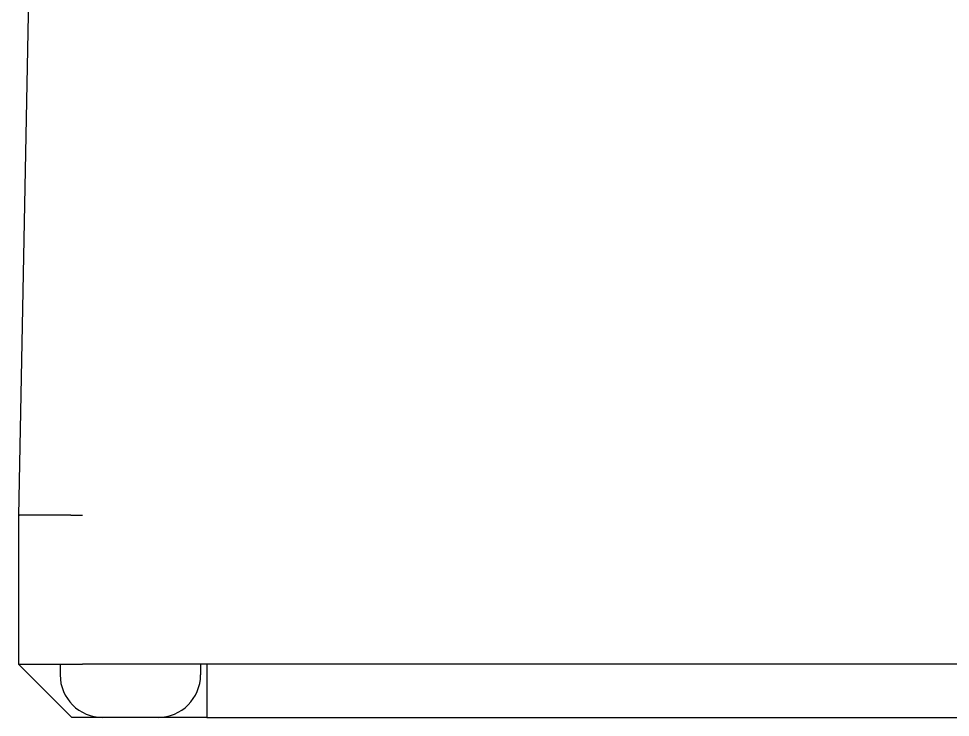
# Model space of a CAD drawing. Extents: x 3.27 to 9.48, y 3.29 to 7.63.
# Drawn here: x 3.573 to 4.435, y 3.293 to 3.94 of the extents above; entities that cross this region are included whole.
import ezdxf

# ---------------------------------------------------------------- set-up
doc = ezdxf.new("R2010")
doc.units = 0
doc.layers.add('VISIBLE_EDGES_ANSI_', color=7, linetype='CONTINUOUS')

msp = doc.modelspace()

# ---------------------------------------------------------------- linework, layer by layer
at = {"layer": 'VISIBLE_EDGES_ANSI_'}
for p, q in [((3.58786, 4.2578), (3.5731, 3.48024)), ((3.5731, 3.48024), (3.5731, 3.34245)), ((3.63215, 3.48024), (3.63215, 3.48024)), ((3.62231, 3.29323), (3.5731, 3.34245)), ((3.5731, 3.34245), (3.63215, 3.34245)), ((3.61148, 3.34245), (3.61148, 3.3326)), ((3.74731, 3.34245), (3.63215, 3.34245)), ((3.74141, 3.34245), (3.74141, 3.3326)), ((3.74731, 3.34245), (3.74731, 3.29323)), ((5.00322, 3.34245), (3.74731, 3.34245)), ((3.65085, 3.29323), (3.62231, 3.29323)), ((3.70204, 3.29323), (3.65085, 3.29323)), ((3.74731, 3.29323), (3.70204, 3.29323)), ((3.74731, 3.29323), (5.00322, 3.29323))]:
    msp.add_line(p, q, dxfattribs=at)
msp.add_polyline3d([(3.63215, 3.48024, 0), (3.6319, 3.48024, 0), (3.63166, 3.48025, 0), (3.63142, 3.48025, 0), (3.63118, 3.48025, 0), (3.63093, 3.48025, 0), (3.63069, 3.48025, 0), (3.63045, 3.48025, 0), (3.63021, 3.48026, 0), (3.62996, 3.48026, 0), (3.62972, 3.48026, 0), (3.62948, 3.48026, 0), (3.62924, 3.48026, 0), (3.629, 3.48026, 0), (3.62875, 3.48027, 0), (3.62851, 3.48027, 0), (3.62827, 3.48027, 0), (3.62803, 3.48027, 0), (3.62779, 3.48027, 0), (3.62755, 3.48027, 0), (3.62731, 3.48028, 0), (3.62706, 3.48028, 0), (3.62682, 3.48028, 0), (3.62658, 3.48028, 0), (3.62634, 3.48028, 0), (3.6261, 3.48028, 0), (3.62586, 3.48029, 0), (3.62562, 3.48029, 0), (3.62538, 3.48029, 0), (3.62514, 3.48029, 0), (3.6249, 3.48029, 0), (3.62466, 3.48029, 0), (3.62442, 3.4803, 0), (3.62418, 3.4803, 0), (3.62394, 3.4803, 0), (3.6237, 3.4803, 0), (3.62346, 3.4803, 0), (3.62322, 3.4803, 0), (3.62298, 3.4803, 0), (3.62275, 3.48031, 0), (3.62251, 3.48031, 0), (3.62227, 3.48031, 0), (3.62203, 3.48031, 0), (3.62179, 3.48031, 0), (3.62155, 3.48031, 0), (3.62132, 3.48032, 0), (3.62108, 3.48032, 0), (3.62084, 3.48032, 0), (3.62061, 3.48032, 0), (3.62037, 3.48032, 0), (3.62013, 3.48032, 0), (3.6199, 3.48032, 0), (3.61966, 3.48033, 0), (3.61942, 3.48033, 0), (3.61919, 3.48033, 0), (3.61895, 3.48033, 0), (3.61872, 3.48033, 0), (3.61848, 3.48033, 0), (3.61825, 3.48034, 0), (3.61801, 3.48034, 0), (3.61778, 3.48034, 0), (3.61754, 3.48034, 0), (3.61731, 3.48034, 0), (3.61707, 3.48034, 0), (3.61684, 3.48034, 0), (3.61661, 3.48035, 0), (3.61637, 3.48035, 0), (3.61614, 3.48035, 0), (3.61591, 3.48035, 0), (3.61568, 3.48035, 0), (3.61544, 3.48035, 0), (3.61521, 3.48035, 0), (3.61498, 3.48035, 0), (3.61475, 3.48036, 0), (3.61452, 3.48036, 0), (3.61429, 3.48036, 0), (3.61406, 3.48036, 0), (3.61383, 3.48036, 0), (3.6136, 3.48036, 0), (3.61337, 3.48036, 0), (3.61314, 3.48037, 0), (3.61291, 3.48037, 0), (3.61268, 3.48037, 0), (3.61245, 3.48037, 0), (3.61222, 3.48037, 0), (3.61199, 3.48037, 0), (3.61177, 3.48037, 0), (3.61154, 3.48037, 0), (3.61131, 3.48037, 0), (3.61109, 3.48038, 0), (3.61086, 3.48038, 0), (3.61063, 3.48038, 0), (3.61041, 3.48038, 0), (3.61018, 3.48038, 0), (3.60996, 3.48038, 0), (3.60973, 3.48038, 0), (3.60951, 3.48038, 0), (3.60928, 3.48039, 0), (3.60906, 3.48039, 0), (3.60884, 3.48039, 0), (3.60861, 3.48039, 0), (3.60839, 3.48039, 0), (3.60817, 3.48039, 0), (3.60795, 3.48039, 0), (3.60773, 3.48039, 0), (3.60751, 3.48039, 0), (3.60729, 3.4804, 0), (3.60707, 3.4804, 0), (3.60685, 3.4804, 0), (3.60663, 3.4804, 0), (3.60641, 3.4804, 0), (3.6062, 3.4804, 0), (3.60598, 3.4804, 0), (3.60576, 3.4804, 0), (3.60554, 3.4804, 0), (3.60533, 3.4804, 0), (3.60511, 3.4804, 0), (3.6049, 3.48041, 0), (3.60468, 3.48041, 0), (3.60447, 3.48041, 0), (3.60426, 3.48041, 0), (3.60404, 3.48041, 0), (3.60383, 3.48041, 0), (3.60362, 3.48041, 0), (3.60341, 3.48041, 0), (3.6032, 3.48041, 0), (3.60299, 3.48041, 0), (3.60278, 3.48041, 0), (3.60257, 3.48042, 0), (3.60236, 3.48042, 0), (3.60215, 3.48042, 0), (3.60194, 3.48042, 0), (3.60173, 3.48042, 0), (3.60153, 3.48042, 0), (3.60132, 3.48042, 0), (3.60112, 3.48042, 0), (3.60091, 3.48042, 0), (3.6007, 3.48042, 0), (3.6005, 3.48042, 0), (3.6003, 3.48042, 0), (3.60009, 3.48042, 0), (3.59989, 3.48042, 0), (3.59969, 3.48043, 0), (3.59949, 3.48043, 0), (3.59929, 3.48043, 0), (3.59909, 3.48043, 0), (3.59889, 3.48043, 0), (3.59869, 3.48043, 0), (3.59849, 3.48043, 0), (3.59829, 3.48043, 0), (3.59809, 3.48043, 0), (3.59789, 3.48043, 0), (3.5977, 3.48043, 0), (3.5975, 3.48043, 0), (3.59731, 3.48043, 0), (3.59711, 3.48043, 0), (3.59692, 3.48043, 0), (3.59672, 3.48043, 0), (3.59653, 3.48043, 0), (3.59634, 3.48044, 0), (3.59615, 3.48044, 0), (3.59595, 3.48044, 0), (3.59576, 3.48044, 0), (3.59557, 3.48044, 0), (3.59538, 3.48044, 0), (3.5952, 3.48044, 0), (3.59501, 3.48044, 0), (3.59482, 3.48044, 0), (3.59463, 3.48044, 0), (3.59445, 3.48044, 0), (3.59426, 3.48044, 0), (3.59407, 3.48044, 0), (3.59389, 3.48044, 0), (3.59371, 3.48044, 0), (3.59352, 3.48044, 0), (3.59334, 3.48044, 0), (3.59316, 3.48044, 0), (3.59298, 3.48044, 0), (3.59279, 3.48044, 0), (3.59261, 3.48044, 0), (3.59243, 3.48044, 0), (3.59226, 3.48044, 0), (3.59208, 3.48044, 0), (3.5919, 3.48044, 0), (3.59172, 3.48044, 0), (3.59155, 3.48044, 0), (3.59137, 3.48044, 0), (3.59119, 3.48044, 0), (3.59102, 3.48044, 0), (3.59085, 3.48044, 0), (3.59067, 3.48044, 0), (3.5905, 3.48044, 0), (3.59033, 3.48044, 0), (3.59016, 3.48044, 0), (3.58999, 3.48044, 0), (3.58982, 3.48044, 0), (3.58965, 3.48044, 0), (3.58948, 3.48045, 0), (3.58931, 3.48045, 0), (3.58915, 3.48045, 0), (3.58898, 3.48045, 0), (3.58882, 3.48045, 0), (3.58865, 3.48045, 0), (3.58849, 3.48044, 0), (3.58833, 3.48044, 0), (3.58817, 3.48044, 0), (3.588, 3.48044, 0), (3.58784, 3.48044, 0), (3.58768, 3.48044, 0), (3.58752, 3.48044, 0), (3.58737, 3.48044, 0), (3.58721, 3.48044, 0), (3.58705, 3.48044, 0), (3.5869, 3.48044, 0), (3.58674, 3.48044, 0), (3.58659, 3.48044, 0), (3.58643, 3.48044, 0), (3.58628, 3.48044, 0), (3.58613, 3.48044, 0), (3.58598, 3.48044, 0), (3.58583, 3.48044, 0), (3.58568, 3.48044, 0), (3.58553, 3.48044, 0), (3.58538, 3.48044, 0), (3.58523, 3.48044, 0), (3.58509, 3.48044, 0), (3.58494, 3.48044, 0), (3.5848, 3.48044, 0), (3.58465, 3.48044, 0), (3.58451, 3.48044, 0), (3.58437, 3.48044, 0), (3.58423, 3.48044, 0), (3.58409, 3.48044, 0), (3.58395, 3.48044, 0), (3.58381, 3.48044, 0), (3.58367, 3.48044, 0), (3.58353, 3.48044, 0), (3.58339, 3.48044, 0), (3.58326, 3.48044, 0), (3.58312, 3.48044, 0), (3.58299, 3.48044, 0), (3.58286, 3.48043, 0), (3.58272, 3.48043, 0), (3.58259, 3.48043, 0), (3.58246, 3.48043, 0), (3.58233, 3.48043, 0), (3.5822, 3.48043, 0), (3.58207, 3.48043, 0), (3.58194, 3.48043, 0), (3.58182, 3.48043, 0), (3.58169, 3.48043, 0), (3.58157, 3.48043, 0), (3.58144, 3.48043, 0), (3.58132, 3.48043, 0), (3.5812, 3.48043, 0), (3.58107, 3.48043, 0), (3.58095, 3.48043, 0), (3.58083, 3.48043, 0), (3.58071, 3.48042, 0), (3.5806, 3.48042, 0), (3.58048, 3.48042, 0), (3.58036, 3.48042, 0), (3.58025, 3.48042, 0), (3.58013, 3.48042, 0), (3.58002, 3.48042, 0), (3.5799, 3.48042, 0), (3.57979, 3.48042, 0), (3.57968, 3.48042, 0), (3.57957, 3.48042, 0), (3.57946, 3.48042, 0), (3.57935, 3.48042, 0), (3.57924, 3.48041, 0), (3.57914, 3.48041, 0), (3.57903, 3.48041, 0), (3.57892, 3.48041, 0), (3.57882, 3.48041, 0), (3.57872, 3.48041, 0), (3.57861, 3.48041, 0), (3.57851, 3.48041, 0), (3.57841, 3.48041, 0), (3.57831, 3.48041, 0), (3.57821, 3.48041, 0), (3.57811, 3.4804, 0), (3.57801, 3.4804, 0), (3.57792, 3.4804, 0), (3.57782, 3.4804, 0), (3.57773, 3.4804, 0), (3.57763, 3.4804, 0), (3.57754, 3.4804, 0), (3.57745, 3.4804, 0), (3.57736, 3.4804, 0), (3.57727, 3.48039, 0), (3.57718, 3.48039, 0), (3.57709, 3.48039, 0), (3.577, 3.48039, 0), (3.57692, 3.48039, 0), (3.57683, 3.48039, 0), (3.57675, 3.48039, 0), (3.57666, 3.48039, 0), (3.57658, 3.48039, 0), (3.5765, 3.48038, 0), (3.57642, 3.48038, 0), (3.57634, 3.48038, 0), (3.57626, 3.48038, 0), (3.57618, 3.48038, 0), (3.57611, 3.48038, 0), (3.57603, 3.48038, 0), (3.57596, 3.48038, 0), (3.57588, 3.48037, 0), (3.57581, 3.48037, 0), (3.57574, 3.48037, 0), (3.57567, 3.48037, 0), (3.5756, 3.48037, 0), (3.57553, 3.48037, 0), (3.57546, 3.48037, 0), (3.57539, 3.48036, 0), (3.57532, 3.48036, 0), (3.57526, 3.48036, 0), (3.57519, 3.48036, 0), (3.57513, 3.48036, 0), (3.57507, 3.48036, 0), (3.57501, 3.48036, 0), (3.57495, 3.48035, 0), (3.57489, 3.48035, 0), (3.57483, 3.48035, 0), (3.57477, 3.48035, 0), (3.57471, 3.48035, 0), (3.57466, 3.48035, 0), (3.5746, 3.48035, 0), (3.57455, 3.48034, 0), (3.57449, 3.48034, 0), (3.57444, 3.48034, 0), (3.57439, 3.48034, 0), (3.57434, 3.48034, 0), (3.57429, 3.48034, 0), (3.57424, 3.48033, 0), (3.5742, 3.48033, 0), (3.57415, 3.48033, 0), (3.57411, 3.48033, 0), (3.57406, 3.48033, 0), (3.57402, 3.48033, 0), (3.57398, 3.48032, 0), (3.57394, 3.48032, 0), (3.5739, 3.48032, 0), (3.57386, 3.48032, 0), (3.57382, 3.48032, 0), (3.57378, 3.48032, 0), (3.57374, 3.48031, 0), (3.57371, 3.48031, 0), (3.57367, 3.48031, 0), (3.57364, 3.48031, 0), (3.57361, 3.48031, 0), (3.57358, 3.4803, 0), (3.57355, 3.4803, 0), (3.57352, 3.4803, 0), (3.57349, 3.4803, 0), (3.57346, 3.4803, 0), (3.57344, 3.4803, 0), (3.57341, 3.48029, 0), (3.57339, 3.48029, 0), (3.57336, 3.48029, 0), (3.57334, 3.48029, 0), (3.57332, 3.48029, 0), (3.5733, 3.48028, 0), (3.57328, 3.48028, 0), (3.57326, 3.48028, 0), (3.57324, 3.48028, 0), (3.57323, 3.48028, 0), (3.57321, 3.48027, 0), (3.5732, 3.48027, 0), (3.57318, 3.48027, 0), (3.57317, 3.48027, 0), (3.57316, 3.48027, 0), (3.57315, 3.48026, 0), (3.57314, 3.48026, 0), (3.57313, 3.48026, 0), (3.57312, 3.48026, 0), (3.57312, 3.48026, 0), (3.57311, 3.48025, 0), (3.57311, 3.48025, 0), (3.5731, 3.48025, 0), (3.5731, 3.48025, 0), (3.5731, 3.48024, 0), (3.5731, 3.48024, 0)], dxfattribs=at)
for centre, start, end in [((3.65085, 3.3326), 180, 270), ((3.70204, 3.3326), 270, 0)]:
    msp.add_arc(centre, 0.03937, start, end, dxfattribs=at)

doc.saveas('drawing.dxf')
